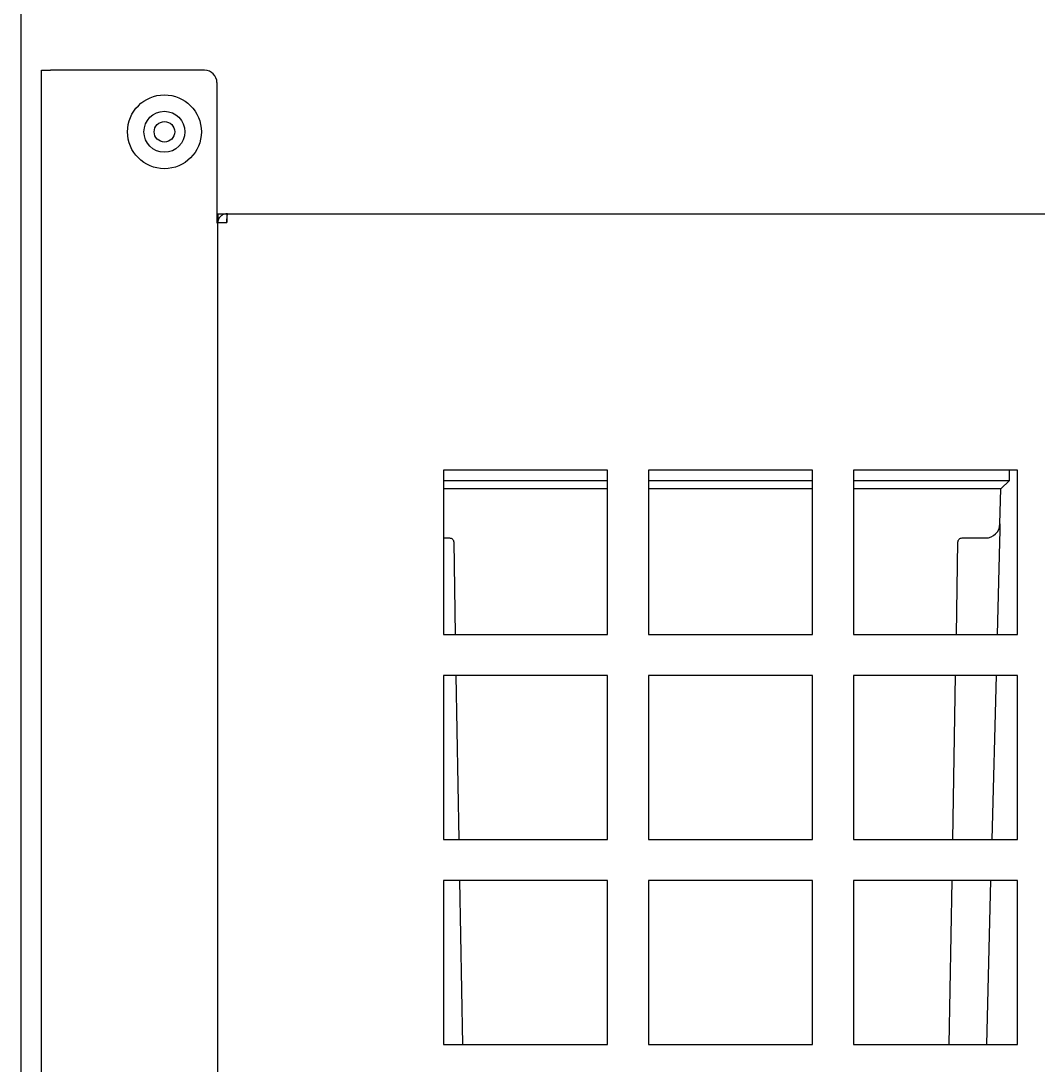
# Model space of a CAD drawing. Header units: inches. Extents: x 16559 to 58559, y 6500 to 36200.
# Drawn here: x 45542.3 to 45790.3, y 30581.8 to 30836.3 of the extents above; entities that cross this region are included whole.
import ezdxf

# ---------------------------------------------------------------- set-up
doc = ezdxf.new("R2010")
doc.units = ezdxf.units.IN
doc.header["$LTSCALE"] = 300
doc.layers.add('MACCHINA', color=40, linetype='Continuous')

# ---------------------------------------------------------------- blocks, each defined once
blk = doc.blocks.new('A$Ccd749461')
at = {"layer": 'MACCHINA'}
for p, q in [((-969.7, 898.8), (-969.7, -241.8)), ((-964.7, -215), (-964.7, 485)), ((-964.7, 485), (-962.5, 485)), ((-924.9, 485), (-962.5, 485)), ((-921.9, 482), (-921.9, 450)), ((-921.9, 450), (-921.7, 450)), ((-921.9, 450), (-921.9, 447.8)), ((-921.7, 450), (-921.7, 447.8)), ((-921.7, 450), (-919.5, 450)), ((-919.5, 450), (-919.5, 448)), ((-919.29, 450), (-919.5, 450)), ((-919.29, 450), (-473.9, 450)), ((-921.9, 447.8), (-921.7, 447.8)), ((-919.5, 447.8), (-921.7, 447.8)), ((-921.7, -212.8), (-921.7, 447.8)), ((-826.7, 387.5), (-866.7, 387.5)), ((-866.7, 387.5), (-866.7, 347.5)), ((-826.7, 347.5), (-826.7, 387.5)), ((-776.7, 387.5), (-816.7, 387.5)), ((-816.7, 387.5), (-816.7, 347.5)), ((-776.7, 347.5), (-776.7, 387.5)), ((-726.7, 387.5), (-766.7, 387.5)), ((-766.7, 387.5), (-766.7, 347.5)), ((-728.7, 385), (-728.7, 387.5)), ((-726.7, 347.5), (-726.7, 387.5)), ((-866.7, 385), (-826.7, 385)), ((-816.7, 385), (-776.7, 385)), ((-766.7, 385), (-734.23, 385)), ((-734.23, 385), (-732.2, 385)), ((-732.2, 385), (-728.7, 385)), ((-730.76, 382.95), (-728.7, 385)), ((-826.7, 382.95), (-866.7, 382.95)), ((-776.7, 382.95), (-816.7, 382.95)), ((-734.25, 382.95), (-766.7, 382.95)), ((-730.98, 374.41), (-730.76, 382.95)), ((-866.7, 371), (-865.18, 371)), ((-864.18, 370.02), (-863.79, 347.5)), ((-741.61, 347.5), (-741.22, 370.02)), ((-740.22, 371), (-737.96, 371)), ((-737.98, 371), (-735.44, 371)), ((-735.44, 371), (-734.48, 371)), ((-731.1, 369.99), (-731.68, 347.5)), ((-866.7, 347.5), (-826.7, 347.5)), ((-816.7, 347.5), (-776.7, 347.5)), ((-766.7, 347.5), (-726.7, 347.5)), ((-826.7, 337.5), (-866.7, 337.5)), ((-866.7, 337.5), (-866.7, 297.5)), ((-863.62, 337.5), (-862.92, 297.5)), ((-826.7, 297.5), (-826.7, 337.5)), ((-776.7, 337.5), (-816.7, 337.5)), ((-816.7, 337.5), (-816.7, 297.5)), ((-776.7, 297.5), (-776.7, 337.5)), ((-726.7, 337.5), (-766.7, 337.5)), ((-766.7, 337.5), (-766.7, 297.5)), ((-742.49, 297.5), (-741.79, 337.5)), ((-731.95, 337.5), (-732.99, 297.5)), ((-726.7, 297.5), (-726.7, 337.5)), ((-866.7, 297.5), (-826.7, 297.5)), ((-816.7, 297.5), (-776.7, 297.5)), ((-766.7, 297.5), (-726.7, 297.5)), ((-826.7, 287.5), (-866.7, 287.5)), ((-866.7, 287.5), (-866.7, 247.5)), ((-862.74, 287.5), (-862.05, 247.5)), ((-826.7, 247.5), (-826.7, 287.5)), ((-776.7, 287.5), (-816.7, 287.5)), ((-816.7, 287.5), (-816.7, 247.5)), ((-776.7, 247.5), (-776.7, 287.5)), ((-726.7, 287.5), (-766.7, 287.5)), ((-766.7, 287.5), (-766.7, 247.5)), ((-743.36, 247.5), (-742.66, 287.5)), ((-733.26, 287.5), (-734.3, 247.5)), ((-726.7, 247.5), (-726.7, 287.5)), ((-866.7, 247.5), (-826.7, 247.5)), ((-816.7, 247.5), (-776.7, 247.5)), ((-766.7, 247.5), (-726.7, 247.5))]:
    blk.add_line(p, q, dxfattribs=at)
for radius in [9, 5, 2.5]:
    blk.add_circle((-934.7, 470), radius, dxfattribs=at)
for centre, radius, start, end in [((-924.9, 482), 3, 0, 90), ((-734.48, 374.5), 3.5, 270, 358.5)]:
    blk.add_arc(centre, radius, start, end, dxfattribs=at)
for points in [[(-919.5, 450), (-919.79, 449.97), (-920.37, 449.9), (-921.09, 449.39), (-921.6, 448.66), (-921.67, 448.09), (-921.7, 447.8)], [(-919.5, 448), (-919.53, 448), (-919.58, 447.99), (-919.65, 447.94), (-919.69, 447.88), (-919.7, 447.83), (-919.7, 447.8)], [(-919.5, 447.8), (-919.48, 448.09), (-919.45, 448.66), (-919.4, 449.39), (-919.34, 449.9), (-919.31, 449.97), (-919.29, 450)]]:
    blk.add_open_spline(points, degree=3, dxfattribs=at)
for points, knots in [([(-730.76, 382.95), (-730.79, 382.95), (-730.87, 382.96), (-731.47, 382.97), (-732.36, 382.97), (-733.34, 382.96), (-734, 382.95), (-734.25, 382.95)], [0, 0, 0, 0, 0.214735, 0.429491, 0.643748, 0.858253, 1, 1, 1, 1]), ([(-730.98, 374.41), (-730.98, 374.35), (-730.98, 374.26), (-731, 373.71), (-731.01, 373.14), (-731.03, 372.43), (-731.06, 371.41), (-731.08, 370.55), (-731.1, 369.99)], [0, 0, 0, 0, 0.239659, 0.368464, 0.499945, 0.631435, 0.760265, 1, 1, 1, 1]), ([(-865.18, 371), (-865.06, 370.99), (-864.8, 370.96), (-864.48, 370.74), (-864.3, 370.49), (-864.2, 370.25), (-864.19, 370.1), (-864.18, 370.02)], [0, 0, 0, 0, 0.242249, 0.498098, 0.710348, 0.845598, 1, 1, 1, 1]), ([(-741.22, 370.02), (-741.21, 370.1), (-741.2, 370.25), (-741.1, 370.49), (-740.92, 370.74), (-740.6, 370.96), (-740.35, 370.99), (-740.22, 371)], [0, 0, 0, 0, 0.154387, 0.289633, 0.501902, 0.757739, 1, 1, 1, 1]), ([(-737.96, 371), (-737.76, 371), (-737.35, 371.01), (-736.92, 371.01), (-736.7, 371.01)], [0, 0, 0, 0, 0.502198, 1, 1, 1, 1]), ([(-736.7, 371.01), (-736.48, 371.01), (-736.05, 371.01), (-735.65, 371), (-735.44, 371)], [0, 0, 0, 0, 0.500801, 1, 1, 1, 1])]:
    blk.add_open_spline(points, degree=3, knots=knots, dxfattribs=at)

msp = doc.modelspace()

# ---------------------------------------------------------------- block references
at = {"layer": 'MACCHINA'}
msp.add_blockref('A$Ccd749461', (46511.967, 30339.28), dxfattribs=at)

doc.saveas('drawing.dxf')
